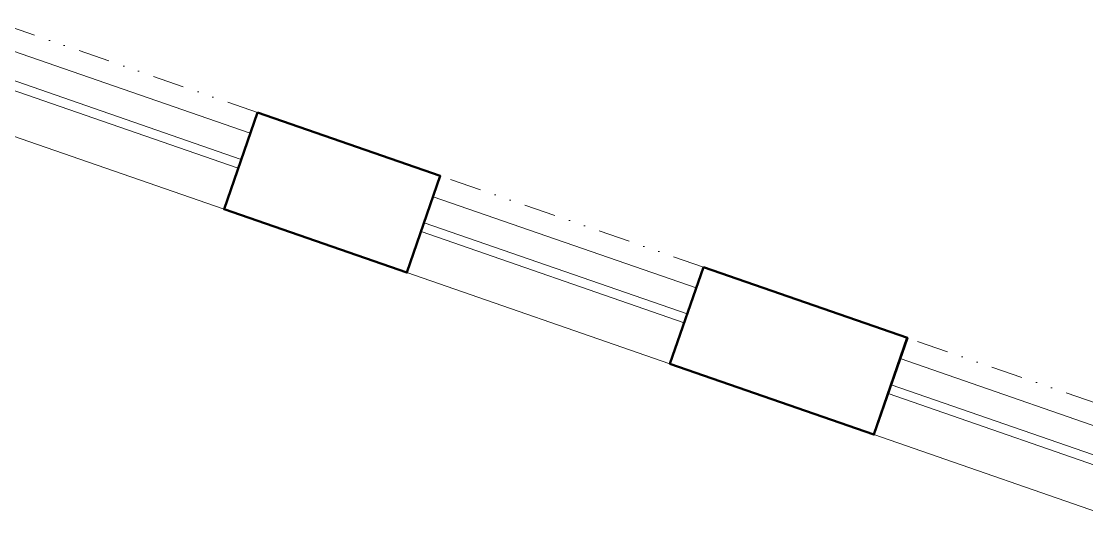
# Model space of a CAD drawing. Header units: millimetres. Extents: x 89194 to 559352, y -753138 to -204019.
# Drawn here: x 355779 to 362553, y -413906 to -410702 of the extents above; entities that cross this region are included whole.
import ezdxf

# ---------------------------------------------------------------- set-up
doc = ezdxf.new("R2010")
doc.units = ezdxf.units.MM
doc.header["$LTSCALE"] = 400
doc.linetypes.add('DIVIDE', pattern=[1.25, 0.5, -0.25, 0, -0.25, 0, -0.25])
for name, color, linetype, lineweight in [('RG_okna', 3, 'Continuous', 9), ('RG_zdivo stávající', 30, 'Continuous', 50), ('RG_čerch 2', 6, 'DIVIDE', 9)]:
    doc.layers.add(name, color=color, linetype=linetype, lineweight=lineweight)

# ---------------------------------------------------------------- blocks, each defined once
blk = doc.blocks.new('1800_2030_1050')
at = {"layer": 'RG_okna'}
for points in [[(118088.1, 2964.2), (119858.1, 2964.2)], [(118088.1, 2689.2), (119858.1, 2689.2)], [(118088.1, 2629.2), (119858.1, 2629.2)], [(118088.1, 2454.2), (119858.1, 2454.2)]]:
    blk.add_lwpolyline(points, dxfattribs=at)
at = {"layer": 'RG_zdivo stávající'}
for points in [[(118088.1, 2314.2), (118088.1, 2964.2)], [(119858.1, 2964.2), (119858.1, 2314.2)]]:
    blk.add_lwpolyline(points, dxfattribs=at)
at = {"layer": 'RG_čerch 2'}
blk.add_lwpolyline([(118088.1, 2314.2), (119858.1, 2314.2)], dxfattribs=at)

msp = doc.modelspace()

# ---------------------------------------------------------------- linework, layer by layer
at = {"layer": 'RG_zdivo stávající'}
for points in [[(357280.9, -411281.5), (358443.2, -411683.9), (358230.6, -412298.2), (357068.3, -411895.7)], [(360115.8, -412263.1), (361412.7, -412712.9), (361200, -413327.1), (359903.1, -412877.3)]]:
    msp.add_lwpolyline(points, close=True, dxfattribs=at)

# ---------------------------------------------------------------- block references
at = {"layer": 'RG_okna', "rotation": 160.9015884288833}
for p in [(469626.4, -447732.1), (472461.3, -448713.7), (475430.7, -449742.7)]:
    msp.add_blockref('1800_2030_1050', p, dxfattribs=at)

doc.saveas('drawing.dxf')
